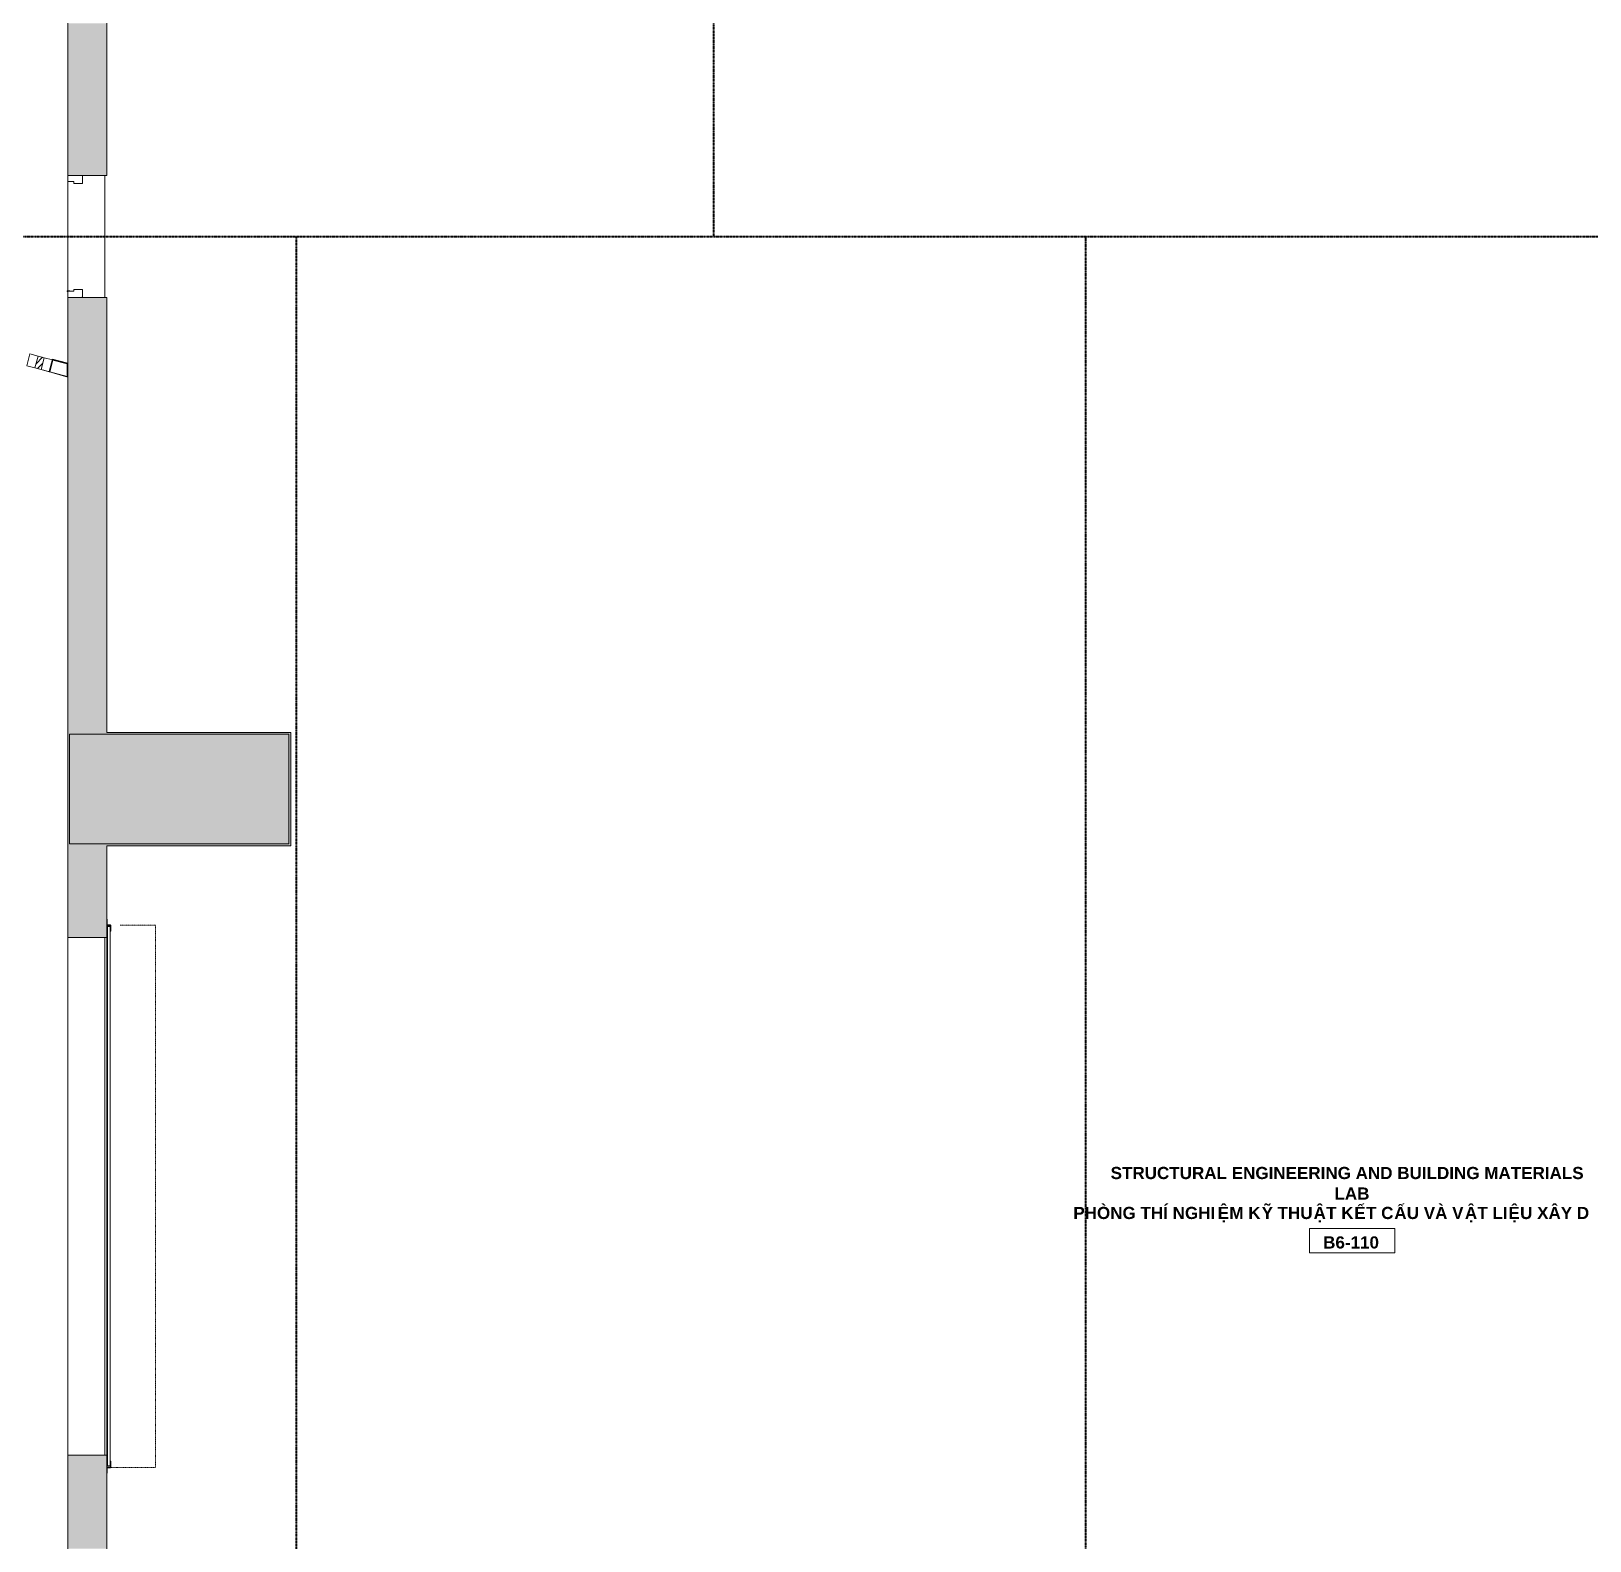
# Model space of a CAD drawing. Header units: millimetres. Extents: x -32090 to 18410, y 18847 to 76047.
# Drawn here: x -4105 to 8681, y 41277 to 53667 of the extents above; entities that cross this region are included whole.
import ezdxf

# ---------------------------------------------------------------- set-up
doc = ezdxf.new("R2010")
doc.units = ezdxf.units.MM
doc.linetypes.add('Dash 0_6', pattern=[1.2, 0.6, -0.6])
doc.linetypes.add('dash 1-1', pattern=[2, 1, -1])
for name, color, linetype, lineweight in [('A-AREA-IDEN', 2, 'Continuous', 9), ('A-DETL', 90, 'Continuous', 5), ('A-DOOR', 31, 'Continuous', 5), ('A-DOOR-HDLN', 31, 'Dash 0_6', 5), ('A-FLOR', 192, 'Continuous', 5), ('A-GLAZ-CURT', 52, 'Continuous', 5), ('A-WALL', 113, 'Continuous', 5), ('A-WALL-PATT', 111, 'Continuous', 5), ('S-BEAM', 12, 'Continuous', 5), ('S-COLS', 52, 'Continuous', 5)]:
    doc.layers.add(name, color=color, linetype=linetype, lineweight=lineweight)
doc.styles.add('Arial_B', font='arialbd.ttf', dxfattribs={"height": 100})
doc.styles.add('Arial_B_1', font='arialbd.ttf', dxfattribs={"height": 100})

# ---------------------------------------------------------------- blocks, each defined once
blk = doc.blocks.new('DP3-DF101 - DP3-DF101a-10885525-1st Traffic Floor Plan - Pedestrian')
at = {"layer": 'A-DOOR'}
for p, q in [((-497, -40), (-438, -40)), ((-450, -113), (-450, -157)), ((-438, -110), (-447, -110)), ((-435, -43), (-435, -107)), ((435, -107), (435, -43)), ((438, -40), (497, -40)), ((447, -110), (438, -110)), ((450, -144), (450, -113)), ((-453, -160), (-497, -160)), ((447, -144), (447, -163)), ((450, -144), (447, -144)), ((450, -158), (450, -144)), ((497, -160), (453, -160))]:
    blk.add_line(p, q, dxfattribs=at)
for centre, radius, start, end in [((-497, -43), 3, 90, 180), ((-497, -43), 3, 90, 180), ((-447, -113), 3, 90, 180), ((-438, -43), 3, 0, 90), ((-438, -43), 3, 0, 90), ((-438, -107), 3, 270, 0), ((-438, -107), 3, 270, 0), ((438, -43), 3, 90, 180), ((438, -43), 3, 90, 180), ((438, -107), 3, 180, 270), ((438, -107), 3, 180, 270), ((447, -113), 3, 0, 90), ((497, -43), 3, 0, 90), ((497, -43), 3, 0, 90), ((-497, -157), 3, 179.9639, 270), ((-497, -157), 3, 179.9639, 218.5508), ((-497, -157), 3, 231.4131, 270), ((-453, -157), 3, 270, 360), ((-453, -157), 3, 270, 0), ((450, -163), 3, 180, 69.3211), ((450, -163), 3, 238.6638, 311.9935), ((450, -163), 3, 238.6638, 311.9935), ((450, -163), 3, 238.6638, 311.9935), ((450, -163), 3, 238.6638, 311.9935), ((450, -163), 3, 238.6638, 311.9935), ((450, -163), 3, 238.6638, 311.9935), ((450, -163), 3, 238.6638, 311.9935), ((453, -157), 3, 180, 270), ((453, -157), 3, 180, 270), ((452, -158), 2.19, 183.0662, 239.0753), ((497, -157), 3, 270, 0.0361), ((497, -157), 3, 270, 308.5869), ((497, -157), 3, 321.4492, 0.0361)]:
    blk.add_arc(centre, radius, start, end, dxfattribs=at)
blk = doc.blocks.new('DP3-RF101 - DP3-RF101-10492814-1st Traffic Floor Plan - Pedestrian')
at = {"layer": 'A-DOOR'}
for p, q in [((-2273.8, -160), (-2273.8, -163)), ((-2273.8, -163), (-2228, -163)), ((-2228, -163), (-2228, -190)), ((-2228, -190), (-2225, -190)), ((-2225, -190), (-2225, -160)), ((-2225, -190), (-2225, -194)), ((-2225, -194), (-2175, -194)), ((-2223, -192), (-2223, -162)), ((-2223, -162), (-2175, -162)), ((-2175, -192), (-2223, -192)), ((2213, -167), (-2213, -167)), ((-2213, -167), (-2213, -187)), ((2213, -167), (-2213, -167)), ((2213, -167), (-2213, -167)), ((2213, -167), (-2213, -167)), ((2213, -167), (-2213, -167)), ((2213, -167), (-2213, -167)), ((2213, -167), (-2213, -167)), ((2213, -167), (-2213, -167)), ((2213, -167), (-2213, -167)), ((2213, -167), (-2213, -167)), ((2213, -167), (-2213, -167)), ((2213, -167), (-2213, -167)), ((2213, -167), (-2213, -167)), ((2213, -167), (-2213, -167)), ((2213, -167), (-2213, -167)), ((2213, -167), (-2213, -167)), ((2213, -167), (-2213, -167)), ((2213, -167), (-2213, -167)), ((2213, -167), (-2213, -167)), ((2213, -167), (-2213, -167)), ((2213, -167), (-2213, -167)), ((-2213, -187), (2213, -187)), ((2213, -187), (-2213, -187)), ((2213, -187), (-2213, -187)), ((2213, -187), (-2213, -187)), ((2213, -187), (-2213, -187)), ((2213, -187), (-2213, -187)), ((2213, -187), (-2213, -187)), ((2213, -187), (-2213, -187)), ((2213, -187), (-2213, -187)), ((2213, -187), (-2213, -187)), ((2213, -187), (-2213, -187)), ((2213, -187), (-2213, -187)), ((2213, -187), (-2213, -187)), ((2213, -187), (-2213, -187)), ((2213, -187), (-2213, -187)), ((2213, -187), (-2213, -187)), ((2213, -187), (-2213, -187)), ((2213, -187), (-2213, -187)), ((2213, -187), (-2213, -187)), ((2213, -187), (-2213, -187)), ((2213, -187), (-2213, -187)), ((-2175, -162), (-2175, -160)), ((-2175, -194), (-2175, -192)), ((2175, -160), (2175, -162)), ((2175, -162), (2223.1, -162)), ((2223.1, -192), (2175, -192)), ((2175, -192), (2175, -194)), ((2175, -194), (2225, -194)), ((2213, -187), (2213, -167)), ((2223.1, -162), (2223.1, -192)), ((2225, -190), (2225, -160)), ((2225, -194), (2225, -190)), ((2225, -190), (2228, -190)), ((2228, -190), (2228, -163)), ((2228, -163), (2273.8, -163)), ((2273.8, -163), (2273.8, -160))]:
    blk.add_line(p, q, dxfattribs=at)
at = {"layer": 'A-DOOR-HDLN'}
for p, q in [((-2225, -194), (-2225, -560)), ((2225, -560), (2225, -270)), ((-2225, -560), (2225, -560))]:
    blk.add_line(p, q, dxfattribs=at)
blk = doc.blocks.new('Block Wall Beam - Block Wall Beam-10676692-1st Traffic Floor Plan - Pedestrian')
at = {"layer": 'S-BEAM'}
blk.add_hatch(color=256, dxfattribs=at).paths.add_polyline_path([(-3805, 50832), (-3805, 50941), (-3930, 50975), (-3958, 50873), (-3952, 50871), (-3926, 50968), (-3811, 50937), (-3811, 50833)])
at = {"layer": 'S-BEAM', "lineweight": 20}
for p, q in [((-3930, 50975), (-3958, 50873)), ((-3952, 50871), (-3926, 50968)), ((-3805, 50941), (-3930, 50975)), ((-3926, 50968), (-3811, 50937)), ((-3811, 50937), (-3811, 50833)), ((-3805, 50832), (-3805, 50941)), ((-3958, 50873), (-3952, 50871)), ((-3811, 50833), (-3805, 50832))]:
    blk.add_line(p, q, dxfattribs=at)
blk = doc.blocks.new('X Block - X Block-V783-1st Traffic Floor Plan - Pedestrian')
at = {"layer": 'A-GLAZ-CURT'}
h = blk.add_hatch(dxfattribs=at)
h.set_pattern_fill('FP_778', color=256, style=0, pattern_type=2)
h.set_pattern_definition([(60, (17084.462, -48164.81), (-30.31089, 17.5), [])])
h.paths.add_polyline_path([(-26, 50), (-26, -50), (26, -50), (26, 50)])
for p, q in [((-95, 50), (-95, -50)), ((-95, 50), (-26, 50)), ((26, 50), (-26, 50)), ((-26, 50), (-26, -50)), ((26, -50), (26, 50)), ((26, 50), (95, 50)), ((-26, -50), (-95, -50)), ((-26, -50), (26, -50)), ((95, -50), (26, -50))]:
    blk.add_line(p, q, dxfattribs=at)
blk = doc.blocks.new('Room Tag - Room Tag-8377849-1st Traffic Floor Plan - Pedestrian')
at = {"layer": 'A-AREA-IDEN'}
for p, q in [((-7, -0.80625), (-7, -4.80625)), ((-7, -0.80625), (7, -0.80625)), ((7, -0.80625), (7, -4.80625)), ((-7, -4.80625), (7, -4.80625))]:
    blk.add_line(p, q, dxfattribs=at)

msp = doc.modelspace()

# ---------------------------------------------------------------- hatches: boundary and pattern name
at = {"layer": 'A-WALL-PATT'}
h = msp.add_hatch(color=256, dxfattribs=at)
h.paths.add_polyline_path([(-3805, 47912), (-3485, 47912), (-3485, 51482), (-3805, 51482), (-3805, 47935)])
h.paths.add_polyline_path([(-3485, 52482), (-3485, 53732), (-3805, 53732), (-3805, 52482), (-3790, 52482)])
for points in [[(-3805, 46982), (-3790, 46982), (-3790, 47912), (-3805, 47912), (-3805, 46997)], [(-1990, 47897), (-1990, 47912), (-3790, 47912), (-3790, 47897), (-3349, 47897)], [(-1975, 46982), (-1975, 47912), (-1990, 47912), (-1990, 46982)], [(-1990, 46982), (-1990, 46997), (-3790, 46997), (-3790, 46982), (-3349, 46982)]]:
    msp.add_hatch(color=256, dxfattribs=at).paths.add_polyline_path(points)
h = msp.add_hatch(color=256, dxfattribs=at)
h.paths.add_polyline_path([(-3790, 41212), (-3485, 41212), (-3485, 41980), (-3805, 41980), (-3805, 41212)])
h.paths.add_polyline_path([(-3790, 46230), (-3485, 46230), (-3485, 46982), (-3805, 46982), (-3805, 46230)])
at = {"layer": 'S-COLS'}
h = msp.add_hatch(dxfattribs=at)
h.set_pattern_fill('FP_1', color=256, style=0, pattern_type=2)
h.set_pattern_definition([(50, (0, 0), (63.763904, -5.57885), [6.667, -73.342]), (355, (0, 0), (-12.33488, 66.86951), [5.334, -58.674]), (100.451, (5.314, -0.465), (51.43036, 61.29098), [5.667, -62.332]), (46.184, (0, 17.78), (94.87722, -14.71484), [10.001, -110.014]), (96.636, (7.91, 16.55), (83.09115, 86.5993), [8.5, -93.497]), (351.184, (0, 17.78), (83.09204, 86.59928), [8.001, -88.011]), (21, (8.89, 13.335), (53.064487, -35.792726), [6.667, -73.342]), (326, (8.89, 13.335), (21.63066, 64.46546), [5.334, -58.674]), (71.451, (13.31, 10.35), (74.69646, 28.67237), [5.667, -62.332]), (37.5, (0, 0), (1.080413, 29.594271), [1.676, -56.286, 1.676, -57.887, -58.896]), (37.5, (0, 0), (1.080413, 29.594271), [-117.526, 1.676, -57.22]), (7.5, (0, 0), (23.386368, 35.063507), [1.676, -32.283, 1.676, -54.953, -22.447]), (7.5, (0, 0), (23.386368, 35.063507), [-90.589, 1.676, -20.771]), (327.5, (-19.825, 0), (47.456567, -2.005468), [1.676, -20.549, 1.676, -67.666, -92.011]), (327.5, (-19.825, 0), (47.456567, -2.005468), [-91.567, 1.676, -90.335]), (317.5, (-28.715, 0), (51.844948, 8.89904), [1.676, -27.216, 1.676, -44.374, -65.341]), (317.5, (-28.715, 0), (51.844948, 8.89904), [-74.943, 1.676, -63.665]), (45, (0, 0), (-26.715908, 26.715908), []), (45, (0, 10.89), (-26.715908, 26.715908), [])])
h.paths.add_polyline_path([(-3790, 46997), (-1990, 46997), (-1990, 47897), (-3790, 47897)])

# ---------------------------------------------------------------- linework, layer by layer
at = {"layer": 'A-DETL', "linetype": 'dash 1-1', "lineweight": 40}
for p, q in [((1495, 51982), (1495, 67547)), ((-4305, 51982), (11692, 51982)), ((-1928, 32682), (-1928, 51982)), ((4548, 24957), (4548, 51982))]:
    msp.add_line(p, q, dxfattribs=at)
at = {"layer": 'A-FLOR'}
for p, q in [((-3805, 52482), (-3805, 52479)), ((-3805, 52435), (-3805, 51535)), ((-3501, 51482), (-3501, 52482)), ((-3805, 51531), (-3805, 51529)), ((-3805, 51485), (-3805, 51482)), ((-4001, 50884), (-3805, 50828)), ((-3501, 41980), (-3501, 46230))]:
    msp.add_line(p, q, dxfattribs=at)
at = {"layer": 'A-WALL', "lineweight": 15}
for p, q in [((-3805, 53732), (-3805, 52482)), ((-3485, 52482), (-3485, 53732)), ((-3805, 52482), (-3485, 52482)), ((-3805, 51482), (-3805, 47912)), ((-3485, 51482), (-3805, 51482)), ((-3485, 47912), (-3485, 51482)), ((-3805, 47912), (-3805, 46982)), ((-3790, 46997), (-3790, 47897)), ((-3790, 47897), (-1990, 47897)), ((-1975, 47912), (-3485, 47912)), ((-1990, 47897), (-1990, 46997)), ((-1975, 46982), (-1975, 47912)), ((-3805, 46982), (-3805, 46230)), ((-1990, 46997), (-3790, 46997)), ((-3485, 46230), (-3485, 46982)), ((-3485, 46982), (-1975, 46982)), ((-3805, 46230), (-3485, 46230)), ((-3805, 41980), (-3805, 41212)), ((-3485, 41980), (-3805, 41980)), ((-3485, 41212), (-3485, 41980))]:
    msp.add_line(p, q, dxfattribs=at)
at = {"layer": 'A-WALL'}
for p, q in [((-3811, 50833), (-3952, 50871)), ((-3805, 41980), (-3805, 46230)), ((-3485, 46230), (-3485, 41980))]:
    msp.add_line(p, q, dxfattribs=at)
at = {"layer": 'S-COLS', "lineweight": 15}
for p, q in [((-1990, 47897), (-3790, 47897)), ((-3790, 47897), (-3790, 46997)), ((-1990, 46997), (-1990, 47897)), ((-3790, 46997), (-1990, 46997))]:
    msp.add_line(p, q, dxfattribs=at)

# ---------------------------------------------------------------- block references
at = {"layer": 'A-AREA-IDEN', "xscale": 49.99999999999998, "yscale": 49.99999999999998, "zscale": 49.99999999999998}
msp.add_blockref('Room Tag - Room Tag-8377849-1st Traffic Floor Plan - Pedestrian', (6731, 43880), dxfattribs=at)
at = {"layer": 'A-DOOR'}
for name, p, rotation in [('DP3-DF101 - DP3-DF101a-10885525-1st Traffic Floor Plan - Pedestrian', (-3645, 51982), 269.9999999999999), ('DP3-RF101 - DP3-RF101-10492814-1st Traffic Floor Plan - Pedestrian', (-3645, 44105), 89.99999999999991)]:
    msp.add_blockref(name, p, dxfattribs=dict(at, rotation=rotation))
at = {"layer": 'A-GLAZ-CURT', "rotation": 344.9999999999997}
msp.add_blockref('X Block - X Block-V783-1st Traffic Floor Plan - Pedestrian', (-4036, 50945), dxfattribs=at)
at = {"layer": 'S-BEAM'}
msp.add_blockref('Block Wall Beam - Block Wall Beam-10676692-1st Traffic Floor Plan - Pedestrian', (0, 0), dxfattribs=at)

# ---------------------------------------------------------------- texts
at = {"layer": 'A-AREA-IDEN', "char_height": 100, "attachment_point": 1}
for s, insert, width, style in [('STRUCTURAL ENGINEERING AND BUILDING MATERIALS', (4750, 44346), 4798.1, 'Arial_B'), ('LAB', (6586, 44177), 352.74, 'Arial_B'), ('PHÒNG THÍ NGHI', (4444, 44018), 1435.02, 'Arial_B'), ('\\fArial|b1|i0|c254|p34|;Ệ', (5628, 44018), 116.24, 'Arial_B_1'), ('M K', (5724, 44018), 320.67, 'Arial_B'), ('\\fArial|b1|i0|c254|p34|;Ỹ', (5989, 44018), 112.24, 'Arial_B_1'), (' THU', (6081, 44018), 404.85, 'Arial_B'), ('\\fArial|b1|i0|c254|p34|;Ậ', (6415, 44018), 124.26, 'Arial_B_1'), ('T K', (6518, 44018), 280.59, 'Arial_B'), ('\\fArial|b1|i0|c254|p34|;Ế', (6749, 44018), 116.24, 'Arial_B_1'), ('T C', (6845, 44018), 280.59, 'Arial_B'), ('\\fArial|b1|i0|c254|p34|;Ấ', (7077, 44018), 124.26, 'Arial_B_1'), ('U VÀ V', (7179, 44018), 577.21, 'Arial_B'), ('\\fArial|b1|i0|c254|p34|;Ậ', (7656, 44018), 124.26, 'Arial_B_1'), ('T LI', (7758, 44018), 308.65, 'Arial_B'), ('\\fArial|b1|i0|c254|p34|;Ệ', (8013, 44018), 116.24, 'Arial_B_1'), ('U XÂY D', (8109, 44018), 697.47, 'Arial_B'), ('B6-110', (6493, 43776), 565.19, 'Arial_B')]:
    msp.add_mtext(s, dxfattribs=dict(at, insert=insert, width=width, style=style))

doc.saveas('drawing.dxf')
